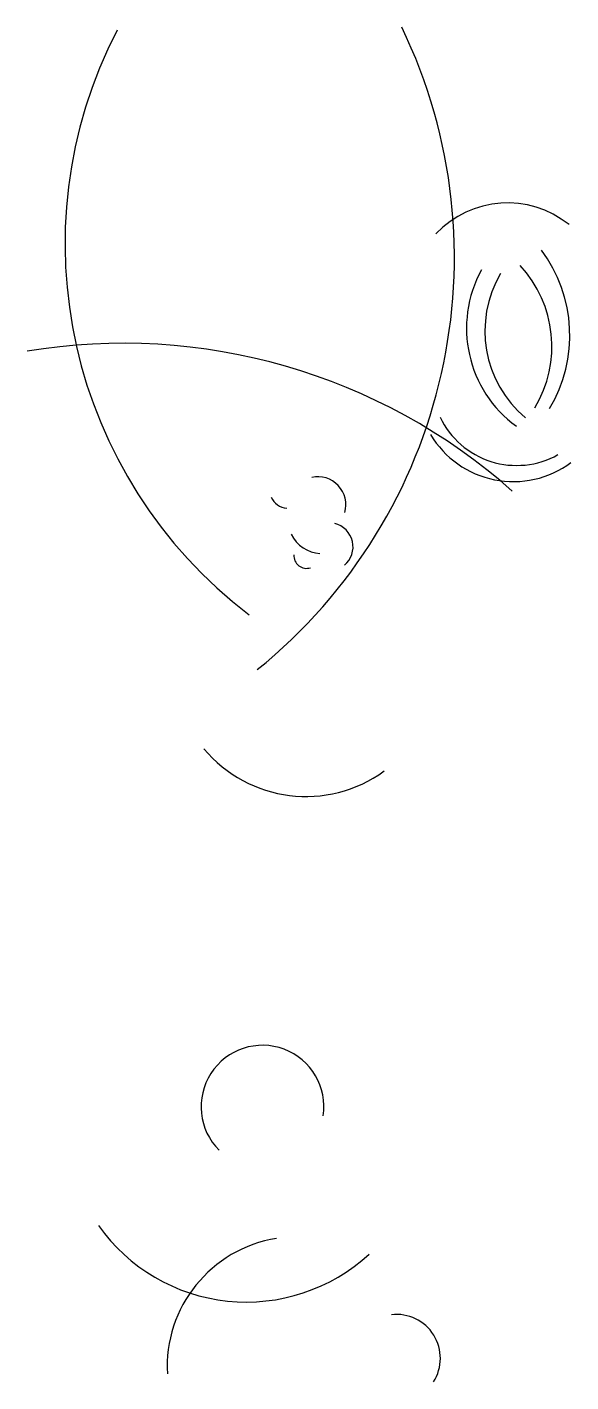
# Model space of a CAD drawing. Header units: inches. Extents: x 864 to 1965, y -21 to 2722.
import ezdxf

# ---------------------------------------------------------------- set-up
doc = ezdxf.new("R2010")
doc.units = ezdxf.units.IN
doc.header["$MEASUREMENT"] = 0

msp = doc.modelspace()

# ---------------------------------------------------------------- linework, layer by layer
for centre, radius, start, end in [((657.1, 2255.8), 1072.2, 308.8484, 25.7688), ((1883, 2283), 942.5, 152.6519, 232.8151), ((1836.9, 2167), 198.9, 51.1709, 136.7717), ((1675.2, 2097.7), 288, 329.0602, 36.848), ((1999.4, 2112), 245.5, 151.1138, 233.9538), ((2020.1, 2106.6), 228.9, 149.4327, 230.2103), ((1685.2, 2075.2), 241.7, 329.0412, 42.7749), ((1058.6, 894.5), 1187.1, 48.4075, 99.4577), ((1855.4, 2006.2), 171.9, 205.61, 299.2036), ((1848.9, 1996.9), 195.4, 210.8202, 306.6387), ((1452.6, 1754.6), 56.9, 343.9233, 102.5571), ((1475, 1669.3), 49, 310.4851, 76.0223), ((1462, 1726.6), 70.8, 206.6545, 265.9633), ((1429.8, 1651.6), 25.7, 176.3504, 287.8909), ((1428.4, 1433.7), 269.7, 219.8885, 306.0472), ((1340.5, 535.7), 124.4, 351.3775, 225.0955), ((1307.9, 507.5), 367.3, 215.3294, 312.617), ((1410.8, 9.1), 263.4, 99.1235, 183.169), ((1612.2, 26.3), 88.8, 327.4779, 96.6762)]:
    msp.add_arc(centre, radius, start, end)
at = {"color": 2}
msp.add_arc((1393.6, 1786.5), 39, 204.8537, 264.4534, dxfattribs=at)

doc.saveas('drawing.dxf')
